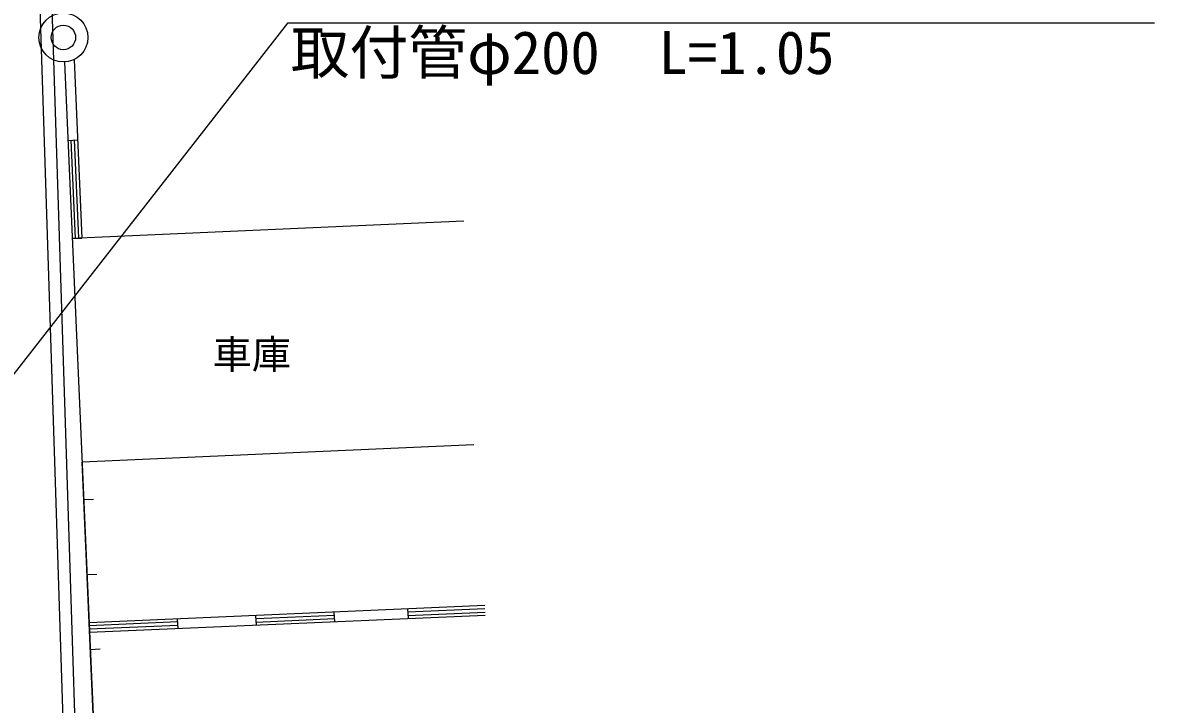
# Model space of a CAD drawing. Units: millimetres, scale not verified. Extents: x -100125 to 100125, y -69250 to 69250.
# Drawn here: x -40320 to -25888, y -29185 to -20484 of the extents above; entities that cross this region are included whole.
import ezdxf
from ezdxf.enums import TextEntityAlignment as Align

# ---------------------------------------------------------------- set-up
doc = ezdxf.new("R2010")
doc.units = ezdxf.units.MM
doc.header["$LTSCALE"] = 250
for name, color, linetype in [('1-0_排水', 3, 'Continuous'), ('1-1_計画', 3, 'Continuous'), ('1-2_現況白抜', 2, 'Continuous')]:
    doc.layers.add(name, color=color, linetype=linetype)
doc.styles.add('ＭＳ ゴシック', font='')
doc.styles.get('ＭＳ ゴシック').set_extended_font_data('MS Gothic')

msp = doc.modelspace()

# ---------------------------------------------------------------- linework, layer by layer
at = {"layer": '1-0_排水', "color": 4}
for p, q in [((-36941.5, -20493.3), (-43639.4, -29074.7)), ((-25888.3, -20493.3), (-36941.5, -20493.3))]:
    msp.add_line(p, q, dxfattribs=at)
at = {"layer": '1-1_計画'}
msp.add_line((-39517.2, -38235.5), (-40116.8, -19628.5), dxfattribs=at)
msp.add_lwpolyline([(-39365.3, -38292.3), (-39966.4, -19636.1), (-39942.6, -19456.8)], dxfattribs=at)
at = {"layer": '1-2_現況白抜'}
for p, q in [((-39786.6, -20988.6), (-39268.2, -32786.3)), ((-39662.8, -20957.2), (-39562.8, -23234.2)), ((-39742.6, -21988.1), (-39617.9, -21978.8)), ((-39646.2, -23237.9), (-39701.2, -21985)), ((-39601.7, -23235.9), (-39656.8, -21981.7)), ((-34692.5, -23020.2), (-39687.6, -23239.7)), ((-39687.6, -23239.7), (-39562.8, -23234.2)), ((-34567.1, -25873.4), (-39562.3, -26092.9)), ((-39268.2, -32786.3), (-39562.3, -26092.9)), ((-39541.3, -26571), (-39416.4, -26565.5)), ((-39499.3, -27527.2), (-39374.4, -27521.7)), ((-34426.8, -27925.1), (-39472.2, -28143.2)), ((-35410.3, -27964.9), (-35404.8, -28089.8)), ((-35408.5, -28006.3), (-34425.2, -27963.1)), ((-38341.5, -28133.4), (-39470.5, -28182.2)), ((-34421.4, -28050), (-39466.7, -28268.1)), ((-38337.8, -28219.3), (-38343.2, -28094.4)), ((-37338.8, -28176.1), (-37344.2, -28051.2)), ((-37342.5, -28090.2), (-36343.4, -28047)), ((-37340.6, -28134.6), (-36341.5, -28091.4)), ((-36339.7, -28132.9), (-36345.1, -28008)), ((-35406.6, -28050.8), (-34423.3, -28007.6)), ((-38339.6, -28177.8), (-39468.5, -28226.6)), ((-39457.2, -28483.4), (-39332.4, -28477.9))]:
    msp.add_line(p, q, dxfattribs=at)
for radius in [312.5, 156.2]:
    msp.add_circle((-39800.4, -20673.8), radius, dxfattribs=at)

# ---------------------------------------------------------------- texts
at = {"layer": '1-0_排水', "color": 7, "style": 'ＭＳ ゴシック'}
msp.add_text('取付管φ200\u3000L=1.05', height=549.9, dxfattribs=at).set_placement((-36902, -21305.6), align=Align.BOTTOM_LEFT)
at = {"layer": '1-2_現況白抜', "color": 7, "style": 'ＭＳ ゴシック'}
msp.add_text('車庫', height=366.6, dxfattribs=at).set_placement((-37897.3, -25011.6), align=Align.BOTTOM_LEFT)

doc.saveas('drawing.dxf')
